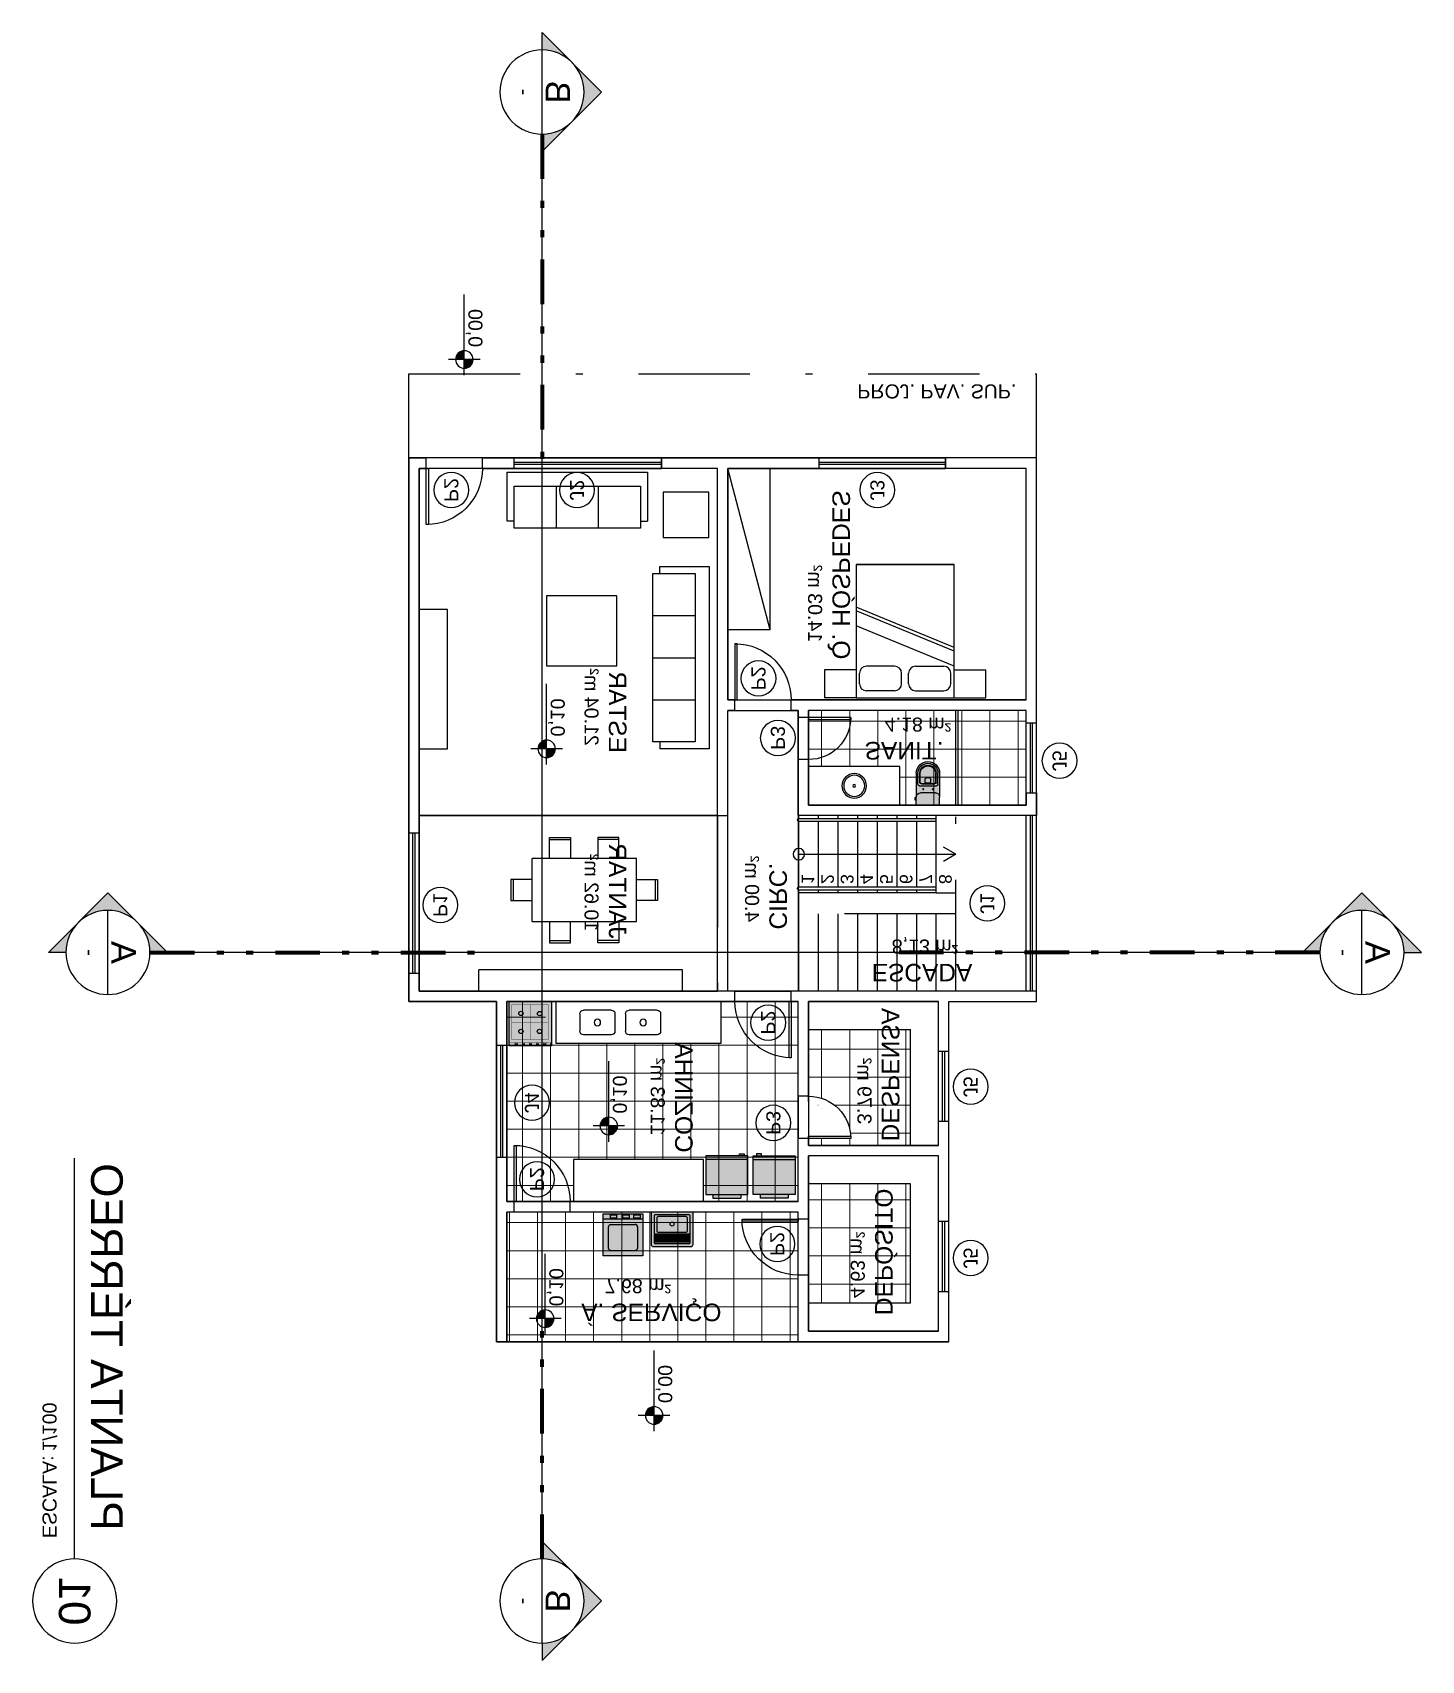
# Model space of a CAD drawing. Header units: metres. Extents: x 47642 to 47999, y 23306 to 23541.
# Drawn here: x 47932.85 to 47952.65, y 23412.36 to 23435.57 of the extents above; entities that cross this region are included whole.
import ezdxf
from ezdxf.enums import TextEntityAlignment as Align

# ---------------------------------------------------------------- set-up
doc = ezdxf.new("R2010")
doc.units = ezdxf.units.M
doc.header["$LTSCALE"] = 0.25
doc.linetypes.add('DASHDOT2', pattern=[12.7, 6.35, -3.175, 0, -3.175])
doc.linetypes.add('DIVIDEX2', pattern=[63.5, 25.4, -12.7, 0, -12.7, 0, -12.7])
doc.layers.add('ARQ_0', color=7, linetype='Continuous', true_color=0xff7400, plot=False)
doc.layers.add('ARQ_0_AREAS', color=7, linetype='Continuous', true_color=0x5a1694, plot=False)
for name, color, linetype in [('ARQ_ALV CT', 4, 'Continuous'), ('ARQ_ALV VS', 2, 'Continuous'), ('ARQ_ESQ CT', 30, 'Continuous'), ('ARQ_GRADIL', 2, 'Continuous'), ('ARQ_MOB 01', 1, 'Continuous'), ('ARQ_MOB 02', 2, 'Continuous'), ('ARQ_PISO 01', 1, 'Continuous'), ('ARQ_PROJ SUP', 1, 'DASHDOT2'), ('ARQ_SAN 01', 1, 'Continuous'), ('ARQ_SAN 02', 2, 'Continuous'), ('ARQ_SIMB 01', 1, 'Continuous'), ('ARQ_TXT 01', 1, 'Continuous'), ('LOUÇA', 2, 'Continuous'), ('SIMB_01', 1, 'Continuous'), ('SIMB_02', 2, 'Continuous'), ('SIMB_PREENCHIMENTO', 253, 'Continuous'), ('SIMB_TXT', 1, 'Continuous')]:
    doc.layers.add(name, color=color, linetype=linetype)
doc.layers.add('ARQ_CINZA 03', color=252, linetype='Continuous', lineweight=9)
doc.layers.add('SIMB_LCT', color=252, linetype='DIVIDEX2', lineweight=100)
doc.styles.add('Annot_1.8mm', font='arial.ttf', dxfattribs={"height": 1.8})
doc.styles.add('Annot_2.0mm', font='arial.ttf', dxfattribs={"height": 2})
doc.styles.add('Annot_2.5mm', font='arial.ttf', dxfattribs={"height": 2.5})
doc.styles.add('SIMB', font='arial.ttf')

# ---------------------------------------------------------------- blocks, each defined once
blk = doc.blocks.new('nivel_PB_A_D')
at = {"layer": 'SIMB_PREENCHIMENTO', "transparency": 33554587}
h = blk.add_hatch(color=256, dxfattribs=at)
h.dxf.hatch_style = 1
h.paths.add_polyline_path([(0, 1.25, 0.414214), (-1.25, 0), (0, 0)])
h.paths.add_polyline_path([(1.25, 0), (0, 0), (0, -1.25, 0.414214)])
at = {"layer": 'SIMB_01'}
for p, q in [((-2.25, 0), (9.25, 0)), ((0, 2.25), (0, -2.25))]:
    blk.add_line(p, q, dxfattribs=at)
blk.add_circle((0, 0), 1.25, dxfattribs=at)
at = {"layer": 'SIMB_TXT', "style": 'SIMB'}
blk.add_attdef('00,00', (1.76, 0.58), '', height=2, dxfattribs=at)
blk = doc.blocks.new('*U31')
at = {"layer": 'SIMB_PREENCHIMENTO', "transparency": 33554587}
h = blk.add_hatch(color=256, dxfattribs=at)
h.dxf.hatch_style = 1
h.paths.add_polyline_path([(0, 8.48), (-4.15, 4.33, -0.401827), (4.15, 4.33)])
h = blk.add_hatch(color=256, dxfattribs=at)
h.dxf.hatch_style = 1
h.paths.add_polyline_path([(-4.33, 4.15), (-8.48, 0), (-6, 0, -0.193399)])
h = blk.add_hatch(color=256, dxfattribs=at)
h.dxf.hatch_style = 1
h.paths.add_polyline_path([(4.33, 4.15, -0.193399), (6, 0), (8.48, 0)])
at = {"layer": 'SIMB_01'}
for p, q in [((-8.48, 0), (0, 8.48)), ((8.48, 0), (0, 8.48)), ((-6, 0), (-8.48, 0)), ((-6, 0), (6, 0)), ((6, 0), (8.48, 0))]:
    blk.add_line(p, q, dxfattribs=at)
blk.add_circle((0, 0), 6, dxfattribs=at)
at = {"layer": 'SIMB_LCT'}
blk.add_line((6, 0), (38.48, 0), dxfattribs=at)
at = {"layer": 'SIMB_TXT', "style": 'SIMB'}
for tag, height, p in [('000', 3.5, (0, 2.25)), ('999', 2, (0, -2.53))]:
    blk.add_attdef(tag, text='', height=height, dxfattribs=at).set_placement(p, align=Align.MIDDLE_CENTER)
blk = doc.blocks.new('*U30')
at = {"layer": 'SIMB_PREENCHIMENTO', "transparency": 33554587}
h = blk.add_hatch(color=256, dxfattribs=at)
h.dxf.hatch_style = 1
h.paths.add_polyline_path([(0, 8.48), (-4.15, 4.33, -0.401827), (4.15, 4.33)])
h = blk.add_hatch(color=256, dxfattribs=at)
h.dxf.hatch_style = 1
h.paths.add_polyline_path([(-4.33, 4.15), (-8.48, 0), (-6, 0, -0.193399)])
h = blk.add_hatch(color=256, dxfattribs=at)
h.dxf.hatch_style = 1
h.paths.add_polyline_path([(4.33, 4.15, -0.193399), (6, 0), (8.48, 0)])
at = {"layer": 'SIMB_01'}
for p, q in [((-8.48, 0), (0, 8.48)), ((8.48, 0), (0, 8.48)), ((-6, 0), (-8.48, 0)), ((-6, 0), (6, 0)), ((6, 0), (8.48, 0))]:
    blk.add_line(p, q, dxfattribs=at)
blk.add_circle((0, 0), 6, dxfattribs=at)
at = {"layer": 'SIMB_LCT'}
blk.add_line((-6, 0), (-54.25, 0), dxfattribs=at)
at = {"layer": 'SIMB_TXT', "style": 'SIMB'}
for tag, height, p in [('000', 3.5, (0, 2.25)), ('999', 2, (0, -2.53))]:
    blk.add_attdef(tag, text='', height=height, dxfattribs=at).set_placement(p, align=Align.MIDDLE_CENTER)
blk = doc.blocks.new('*U70')
at = {"layer": 'SIMB_PREENCHIMENTO', "transparency": 33554587}
h = blk.add_hatch(color=256, dxfattribs=at)
h.dxf.hatch_style = 1
h.paths.add_polyline_path([(0, 8.48), (-4.15, 4.33, -0.401827), (4.15, 4.33)])
h = blk.add_hatch(color=256, dxfattribs=at)
h.dxf.hatch_style = 1
h.paths.add_polyline_path([(-4.33, 4.15), (-8.48, 0), (-6, 0, -0.193399)])
h = blk.add_hatch(color=256, dxfattribs=at)
h.dxf.hatch_style = 1
h.paths.add_polyline_path([(4.33, 4.15, -0.193399), (6, 0), (8.48, 0)])
at = {"layer": 'SIMB_01'}
for p, q in [((-8.48, 0), (0, 8.48)), ((8.48, 0), (0, 8.48)), ((0, -6), (0, 6)), ((-6, 0), (-8.48, 0)), ((6, 0), (8.48, 0))]:
    blk.add_line(p, q, dxfattribs=at)
blk.add_circle((0, 0), 6, dxfattribs=at)
at = {"layer": 'SIMB_LCT'}
blk.add_line((6, 0), (69.06, 0), dxfattribs=at)
at = {"layer": 'SIMB_TXT', "style": 'SIMB'}
for tag, height, p in [('000', 3.5, (-2.25, 0)), ('999', 2, (2.53, 0))]:
    blk.add_attdef(tag, text='', height=height, rotation=90, dxfattribs=at).set_placement(p, align=Align.MIDDLE_CENTER)
blk = doc.blocks.new('*U71')
at = {"layer": 'SIMB_PREENCHIMENTO', "transparency": 33554587}
h = blk.add_hatch(color=256, dxfattribs=at)
h.dxf.hatch_style = 1
h.paths.add_polyline_path([(0, 8.48), (-4.15, 4.33, -0.401827), (4.15, 4.33)])
h = blk.add_hatch(color=256, dxfattribs=at)
h.dxf.hatch_style = 1
h.paths.add_polyline_path([(-4.33, 4.15), (-8.48, 0), (-6, 0, -0.193399)])
h = blk.add_hatch(color=256, dxfattribs=at)
h.dxf.hatch_style = 1
h.paths.add_polyline_path([(4.33, 4.15, -0.193399), (6, 0), (8.48, 0)])
at = {"layer": 'SIMB_01'}
for p, q in [((-8.48, 0), (0, 8.48)), ((8.48, 0), (0, 8.48)), ((0, -6), (0, 6)), ((-6, 0), (-8.48, 0)), ((6, 0), (8.48, 0))]:
    blk.add_line(p, q, dxfattribs=at)
blk.add_circle((0, 0), 6, dxfattribs=at)
at = {"layer": 'SIMB_LCT'}
blk.add_line((-6, 0), (-54.48, 0), dxfattribs=at)
at = {"layer": 'SIMB_TXT', "style": 'SIMB'}
for tag, height, p in [('000', 3.5, (-2.25, 0)), ('999', 2, (2.53, 0))]:
    blk.add_attdef(tag, text='', height=height, rotation=90, dxfattribs=at).set_placement(p, align=Align.MIDDLE_CENTER)
blk = doc.blocks.new('VASO_BELL')
at = {"true_color": 0xffffff}
h = blk.add_hatch(color=7, dxfattribs=at)
h.dxf.hatch_style = 1
edge = h.paths.add_edge_path()
edge.add_line((0, 0), (0.37, 0))
edge.add_line((0.37, 0), (0.37, -0.126))
edge.add_line((0.37, -0.126), (0.37, -0.505))
edge.add_arc((0.185, -0.505), 0.185, 180, 360, ccw=False)
edge.add_line((0, -0.505), (0, -0.126))
edge.add_line((0, -0.126), (0, 0))
h = blk.add_hatch(color=7, dxfattribs=at)
h.dxf.hatch_style = 1
h.paths.add_polyline_path([(-0.007, -0.086), (-0.022, -0.086), (-0.022, -0.121), (-0.007, -0.121)])
h = blk.add_hatch(color=7, dxfattribs=at)
h.dxf.hatch_style = 1
h.paths.add_polyline_path([(0, -0.089), (-0.007, -0.089), (-0.007, -0.117), (0, -0.117)])
at = {"layer": 'ARQ_SAN 01'}
for p, q in [((0.056, -0.361), (0.056, -0.505)), ((0.062, -0.361), (0.062, -0.505)), ((0.082, -0.336), (0.288, -0.336)), ((0.082, -0.342), (0.288, -0.342)), ((0.141, -0.353), (0.141, -0.406)), ((0.229, -0.353), (0.229, -0.406)), ((0.308, -0.361), (0.308, -0.505)), ((0.314, -0.361), (0.314, -0.505))]:
    blk.add_line(p, q, dxfattribs=at)
for centre in [(0.11, -0.255), (0.26, -0.255)]:
    blk.add_circle(centre, 0.0075, dxfattribs=at)
for centre, radius, start, end in [((0.185, -0.505), 0.129, 179.7773, 0.2227), ((0.082, -0.361), 0.025, 90, 180), ((0.082, -0.361), 0.019, 90, 180), ((0.185, -0.499), 0.123, 182.6006, 357.3994), ((0.191, -0.592), 0.244, 91.4264, 101.8331), ((0.168, -0.406), 0.027, 180, 229.1678), ((0.185, -0.386), 0.053, 229.1678, 310.8322), ((0.179, -0.592), 0.244, 78.1669, 88.5736), ((0.202, -0.406), 0.027, 310.8322, 0), ((0.288, -0.361), 0.025, 0, 90), ((0.288, -0.361), 0.019, 0, 90)]:
    blk.add_arc(centre, radius, start, end, dxfattribs=at)
at = {"layer": 'ARQ_SAN 02'}
for p, q in [((0, 0), (0, -0.126)), ((0, 0), (0.37, 0)), ((0.37, 0), (0.37, -0.126)), ((-0.022, -0.086), (-0.007, -0.086)), ((-0.022, -0.121), (-0.022, -0.086)), ((-0.022, -0.121), (-0.007, -0.121)), ((-0.007, -0.121), (-0.007, -0.086)), ((0, -0.089), (-0.007, -0.089)), ((0, -0.117), (-0.007, -0.117)), ((0, -0.505), (0, -0.126)), ((0.301, -0.195), (0.069, -0.195)), ((0.37, -0.505), (0.37, -0.126)), ((0.026, -0.331), (0.026, -0.505)), ((0.051, -0.306), (0.319, -0.306)), ((0.344, -0.331), (0.344, -0.505))]:
    blk.add_line(p, q, dxfattribs=at)
for centre, radius, start, end in [((0.069, -0.126), 0.069, 180, 270), ((0.301, -0.126), 0.069, 270, 0), ((0.185, -0.505), 0.185, 180, 0), ((0.051, -0.331), 0.025, 90, 180), ((0.185, -0.505), 0.159, 180, 0), ((0.319, -0.331), 0.025, 0, 90)]:
    blk.add_arc(centre, radius, start, end, dxfattribs=at)
blk = doc.blocks.new('*U19')
at = {"layer": 'SIMB_02'}
blk.add_line((6, 0), (63.13, 0), dxfattribs=at)
blk.add_circle((0, 0), 6, dxfattribs=at)
at = {"layer": 'SIMB_TXT', "style": 'SIMB'}
blk.add_text('ESCALA:', height=2, dxfattribs=at).set_placement((8.94, -4.58))
blk.add_attdef('TITULO_DO_DESENHO', text='', height=4.5, dxfattribs=at).set_placement((10.02, 1), align=Align.BOTTOM_LEFT)
blk.add_attdef('NUM', text='', height=4.5, dxfattribs=at).set_placement((0, 0), align=Align.MIDDLE_CENTER)
blk.add_attdef('ESCALA', (21.3, -4.58), '', height=2, dxfattribs=at)
blk = doc.blocks.new('GEL60')
at = {"true_color": 0xffffff}
h = blk.add_hatch(color=7, dxfattribs=at)
h.dxf.hatch_style = 1
h.paths.add_polyline_path([(0.6, 0.55), (0.55, 0.55), (0.55, 0.58), (0.48, 0.58), (0.48, 0.55), (0, 0.55), (0, 0), (0.1, 0), (0.1, -0.05), (0.5, -0.05), (0.5, 0), (0.6, 0)])
at = {"layer": 'ARQ_MOB 02'}
for p, q in [((0, 0.55), (0, 0)), ((0.6, 0.55), (0, 0.55)), ((0.6, 0.5), (0, 0.5)), ((0.6, 0), (0.6, 0.55)), ((0, 0), (0.6, 0)), ((0.1, 0), (0.1, -0.05)), ((0.5, 0), (0.5, -0.05)), ((0.1, -0.05), (0.5, -0.05))]:
    blk.add_line(p, q, dxfattribs=at)
blk.add_lwpolyline([(0.55, 0.55), (0.48, 0.55), (0.48, 0.58), (0.55, 0.58)], close=True, dxfattribs=at)
blk = doc.blocks.new('DUASX60')
blk.add_blockref('GEL60', (0.059, 0.071))
at = {"xscale": -1}
blk.add_blockref('GEL60', (1.335, 0.071), dxfattribs=at)
blk = doc.blocks.new('M6')
for p, q in [((-1.2375, 0), (-1.2375, 0.3)), ((-1.2375, 0.3), (-0.9375, 0.3)), ((-1.2375, 0.27), (-0.9375, 0.27)), ((-0.9375, 0.3), (-0.9375, 0)), ((-0.55, 0.3), (-0.55, 0)), ((-0.25, 0.3), (-0.55, 0.3)), ((-0.25, 0.27), (-0.55, 0.27)), ((-0.25, 0), (-0.25, 0.3)), ((0, 0), (-1.4875, 0)), ((-1.4875, -0.9), (-1.4875, 0)), ((0, -0.9), (0, 0)), ((-1.4875, -0.3), (-1.7875, -0.3)), ((-1.7875, -0.3), (-1.7875, -0.6)), ((-1.7575, -0.3), (-1.7575, -0.6)), ((0, -0.3), (0.3, -0.3)), ((0.27, -0.3), (0.27, -0.6)), ((0.3, -0.3), (0.3, -0.6)), ((-1.7875, -0.6), (-1.4875, -0.6)), ((0.3, -0.6), (0, -0.6)), ((-1.4875, -0.9), (0, -0.9)), ((-1.2375, -0.9), (-1.2375, -1.2)), ((-0.9375, -1.2), (-0.9375, -0.9)), ((-0.55, -1.2), (-0.55, -0.9)), ((-0.25, -0.9), (-0.25, -1.2)), ((-1.2375, -1.17), (-0.9375, -1.17)), ((-1.2375, -1.2), (-0.9375, -1.2)), ((-0.25, -1.17), (-0.55, -1.17)), ((-0.25, -1.2), (-0.55, -1.2))]:
    blk.add_line(p, q)
blk = doc.blocks.new('PIA')
at = {"layer": 'ARQ_MOB 01'}
for p, q in [((-0.05, 0.25), (-0.3, 0.25)), ((-0.35, 0.2), (-0.35, -0.2)), ((0, 0.2), (0, -0.2)), ((-0.05, -0.25), (-0.3, -0.25))]:
    blk.add_line(p, q, dxfattribs=at)
blk.add_circle((-0.175, 0), 0.0461, dxfattribs=at)
for centre, start, end in [((-0.3, 0.2), 90, 180), ((-0.05, 0.2), 0, 90), ((-0.3, -0.2), 180, 270), ((-0.05, -0.2), 270, 0)]:
    blk.add_arc(centre, 0.05, start, end, dxfattribs=at)
blk = doc.blocks.new('fogão_01')
at = {"true_color": 0xffffff}
h = blk.add_hatch(color=7, dxfattribs=at)
h.dxf.hatch_style = 1
h.paths.add_polyline_path([(0, -0.3), (-0.632, -0.3), (-0.632, 0.3), (0, 0.3)])
blk.add_lwpolyline([(0, -0.3), (-0.632, -0.3), (-0.632, 0.3), (0, 0.3)], close=True)
for points, const_width in [([(-0.585, -0.3), (-0.585, 0.3)], 0.005), ([(-0.542, 0.261), (-0.041, 0.261), (-0.041, -0.257), (-0.54, -0.257), (-0.54, 0.261)], 0.0045), ([(-0.3, 0.261), (-0.3, -0.257)], 0.0045), ([(-0.585, 0.218), (-0.615, 0.218), (-0.615, 0.176), (-0.585, 0.176)], 0.005), ([(-0.585, 0.118), (-0.615, 0.118), (-0.615, 0.076), (-0.585, 0.076)], 0.005), ([(-0.585, 0.018), (-0.615, 0.018), (-0.615, -0.024), (-0.585, -0.024)], 0.005), ([(-0.54, 0.002), (-0.044, 0.002)], 0.0045), ([(-0.439, 0.146), (-0.453, 0.161)], 0.0045), ([(-0.438, 0.12), (-0.453, 0.105)], 0.0045), ([(-0.412, 0.147), (-0.397, 0.161)], 0.0045), ([(-0.412, 0.12), (-0.397, 0.105)], 0.0045), ([(-0.183, 0.146), (-0.197, 0.161)], 0.0045), ([(-0.182, 0.12), (-0.197, 0.105)], 0.0045), ([(-0.156, 0.147), (-0.141, 0.161)], 0.0045), ([(-0.155, 0.12), (-0.141, 0.105)], 0.0045), ([(-0.585, -0.082), (-0.615, -0.082), (-0.615, -0.124), (-0.585, -0.124)], 0.005), ([(-0.585, -0.182), (-0.615, -0.182), (-0.615, -0.224), (-0.585, -0.224)], 0.005), ([(-0.439, -0.118), (-0.453, -0.104)], 0.0045), ([(-0.438, -0.145), (-0.453, -0.16)], 0.0045), ([(-0.412, -0.118), (-0.397, -0.103)], 0.0045), ([(-0.412, -0.145), (-0.397, -0.159)], 0.0045), ([(-0.185, -0.121), (-0.2, -0.106)], 0.0045), ([(-0.185, -0.148), (-0.199, -0.162)], 0.0045), ([(-0.158, -0.121), (-0.144, -0.106)], 0.0045), ([(-0.158, -0.147), (-0.144, -0.162)], 0.0045)]:
    blk.add_lwpolyline(points, dxfattribs=dict(const_width=const_width))
for points in [[(-0.603, 0.215), (-0.603, 0.176)], [(-0.603, 0.115), (-0.603, 0.076)], [(-0.603, 0.015), (-0.603, -0.024)], [(-0.603, -0.085), (-0.603, -0.124)], [(-0.603, -0.185), (-0.603, -0.224)]]:
    blk.add_lwpolyline(points)
for centre in [(-0.425, 0.133), (-0.169, 0.133), (-0.425, -0.131), (-0.172, -0.134)]:
    blk.add_circle(centre, 0.0314)
blk = doc.blocks.new('S3')
at = {"ltscale": 0.1}
for p, q in [((0, 0), (-2, 0)), ((0, -0.7), (0, 0)), ((-2, 0), (-2, -0.7)), ((-0.1, -0.2), (-1.9, -0.2)), ((-1.9, -0.2), (-1.9, -0.8)), ((-1.3, -0.8), (-1.3, -0.2)), ((-0.7, -0.8), (-0.7, -0.2)), ((-0.1, -0.8), (-0.1, -0.2)), ((-1.9, -0.7), (-2, -0.7)), ((-1.9, -0.8), (-0.1, -0.8)), ((-0.1, -0.7), (0, -0.7))]:
    blk.add_line(p, q, dxfattribs=at)
blk = doc.blocks.new('S4')
at = {"ltscale": 0.1}
for p, q in [((0, 0), (-2.6, 0)), ((0, -0.7), (0, 0)), ((-2.6, 0), (-2.6, -0.7)), ((-0.1, -0.2), (-2.5, -0.2)), ((-2.5, -0.2), (-2.5, -0.8)), ((-1.9, -0.8), (-1.9, -0.2)), ((-1.3, -0.8), (-1.3, -0.2)), ((-0.7, -0.8), (-0.7, -0.2)), ((-0.1, -0.8), (-0.1, -0.2)), ((-2.5, -0.7), (-2.6, -0.7)), ((-2.5, -0.8), (-0.1, -0.8)), ((-0.1, -0.7), (0, -0.7))]:
    blk.add_line(p, q, dxfattribs=at)
blk = doc.blocks.new('maq. lavar_02')
at = {"true_color": 0xffffff}
h = blk.add_hatch(color=7, dxfattribs=at)
h.dxf.hatch_style = 1
h.paths.add_polyline_path([(0.75, 0), (0, 0), (0, 0.8), (0.75, 0.8)])
for points in [[(0.75, 0), (0, 0), (0, 0.8), (0.75, 0.8), (0.75, 0)], [(0, 0.1), (0.75, 0.1)]]:
    blk.add_lwpolyline(points)
blk.add_lwpolyline([(0.1, 0.245), (0.1, 0.65, -0.414214), (0.15, 0.7), (0.6, 0.7, -0.414214), (0.65, 0.65), (0.65, 0.25, -0.414214), (0.6, 0.2), (0.147, 0.2)], format="xyb")
for points in [[(0.052, 0.02), (0.052, 0.078), (0.167, 0.078), (0.167, 0.02)], [(0.26, 0.02), (0.26, 0.078), (0.376, 0.078), (0.376, 0.02)], [(0.5, 0.02), (0.5, 0.078), (0.615, 0.078), (0.615, 0.02)]]:
    blk.add_lwpolyline(points, close=True)
blk.add_arc((0.15, 0.25), 0.05, 173.8325, 273.1265)
blk = doc.blocks.new('tanque_05')
at = {"true_color": 0xffffff}
h = blk.add_hatch(color=7, dxfattribs=at)
h.dxf.hatch_style = 1
edge = h.paths.add_edge_path()
edge.add_line((-0.269, -0.492), (0.269, -0.492))
edge.add_arc((0.269, -0.461), 0.0304, 270, 360)
edge.add_line((0.299, -0.461), (0.299, -0.01))
edge.add_arc((0.289, -0.01), 0.0101, 0, 90)
edge.add_line((0.289, 0), (-0.289, 0))
edge.add_arc((-0.289, -0.01), 0.0101, 90, 180)
edge.add_line((-0.299, -0.01), (-0.299, -0.461))
edge.add_arc((-0.269, -0.461), 0.0304, 180, 270)
for p, q in [((-0.258, -0.325), (0.258, -0.325)), ((0.258, -0.331), (-0.258, -0.331)), ((-0.258, -0.345), (0.258, -0.345)), ((0.258, -0.351), (-0.258, -0.351)), ((-0.258, -0.365), (0.258, -0.365)), ((0.258, -0.372), (-0.258, -0.372)), ((-0.258, -0.386), (0.258, -0.386)), ((0.258, -0.392), (-0.258, -0.392)), ((-0.258, -0.406), (0.258, -0.406)), ((0.258, -0.412), (-0.258, -0.412)), ((-0.258, -0.426), (0.258, -0.426)), ((-0.251, -0.447), (0.251, -0.447))]:
    blk.add_line(p, q)
for points in [[(-0.269, -0.492), (0.269, -0.492, 0.414214), (0.299, -0.461), (0.299, -0.01, 0.414214), (0.289, 0), (-0.289, 0, 0.414214), (-0.299, -0.01), (-0.299, -0.461, 0.414214)], [(-0.198, -0.289), (0.198, -0.289, 0.414214), (0.218, -0.269), (0.218, -0.086, 0.414214), (0.198, -0.066), (-0.198, -0.066, 0.414214), (-0.218, -0.086), (-0.218, -0.269, 0.414214)]]:
    blk.add_lwpolyline(points, format="xyb", close=True)
for points in [[(0.258, -0.281), (0.258, -0.061, 0.414214), (0.238, -0.041), (-0.238, -0.041, 0.414214), (-0.258, -0.061), (-0.258, -0.281)], [(-0.258, -0.282), (-0.258, -0.301, 0.414214), (-0.248, -0.311), (-0.236, -0.311), (0.234, -0.311), (0.248, -0.311, 0.414214), (0.258, -0.301), (0.258, -0.282)], [(-0.258, -0.309), (-0.258, -0.431, 0.414214), (-0.238, -0.451), (0.238, -0.451, 0.414214), (0.258, -0.431), (0.258, -0.309, 0.414214)]]:
    blk.add_lwpolyline(points, format="xyb")
blk.add_lwpolyline([(0.258, -0.432), (-0.258, -0.432)])
blk.add_circle((0, -0.172), 0.0284)
blk = doc.blocks.new('*U22')
at = {"layer": 'SIMB_02'}
blk.add_circle((0, 0), 2.5, dxfattribs=at)
at = {"layer": 'SIMB_TXT', "style": 'SIMB'}
blk.add_attdef('CDESQ', text='', height=2, dxfattribs=at).set_placement((0, 0), align=Align.MIDDLE_CENTER)
blk = doc.blocks.new('CAMA 180')
at = {"layer": 'ARQ_MOB 01'}
for p, q in [((0.4, 1.15), (0, 1.15)), ((0, 0.7), (0, 1.15)), ((0.4, 0.7), (0.4, 1.15)), ((1.9, 0.7), (0, 0.7)), ((0, 0.7), (0, -0.7)), ((0.452, -0.7), (1.026, 0.7)), ((0.665, -0.7), (1.239, 0.7)), ((0.718, -0.7), (1.292, 0.7)), ((1.9, -0.7), (1.9, 0.7)), ((1.9, 0.7), (1.9, -0.7)), ((0.1, 0.15), (0.1, 0.55)), ((0.2, 0.65), (0.35, 0.65)), ((0.45, 0.15), (0.45, 0.55)), ((0.2, 0.05), (0.35, 0.05)), ((0.1, -0.15), (0.1, -0.55)), ((0.2, -0.05), (0.35, -0.05)), ((0.45, -0.15), (0.45, -0.55)), ((0.2, -0.65), (0.35, -0.65)), ((0, -0.7), (1.9, -0.7)), ((0, -0.7), (0, -1.15)), ((0.4, -0.7), (0.4, -1.15)), ((0, -1.15), (0.4, -1.15))]:
    blk.add_line(p, q, dxfattribs=at)
for centre, start, end in [((0.2, 0.55), 90, 180), ((0.35, 0.55), 0, 90), ((0.2, 0.15), 180, 270), ((0.35, 0.15), 270, 0), ((0.2, -0.15), 90, 180), ((0.35, -0.15), 0, 90), ((0.2, -0.55), 180, 270), ((0.35, -0.55), 270, 0)]:
    blk.add_arc(centre, 0.1, start, end, dxfattribs=at)
blk = doc.blocks.new('PAV_TER')
at = {"layer": 'ARQ_CINZA 03'}
h = blk.add_hatch(dxfattribs=at)
h.set_pattern_fill('_USER', color=256, scale=0.4, angle=270, double=1, pattern_type=0)
h.set_pattern_definition([(270, (4.15, 5.7), (0.4, -2e-16), []), (0, (4.15, 5.7), (0, 0.4), [])])
h.paths.add_polyline_path([(4.15, 8.8), (2.8, 8.8), (2.8, 7), (3.35, 7), (3.35, 5.7), (4.15, 5.7)])
h = blk.add_hatch(dxfattribs=at)
h.set_pattern_fill('_USER', color=256, scale=0.4, angle=270, double=1, pattern_type=0)
h.set_pattern_definition([(270, (-2.275, 5.7), (0.4, -7e-17), []), (0, (-2.275, 5.7), (0, 0.4), [])])
h.paths.add_polyline_path([(-2.6, 7.15), (-4.3, 7.15), (-4.3, 5.7), (-2.6, 5.7)])
h = blk.add_hatch(dxfattribs=at)
h.set_pattern_fill('_USER', color=256, scale=0.4, angle=270, double=1, pattern_type=0)
h.set_pattern_definition([(270, (-2.125, 5.7), (0.4, -7e-17), []), (0, (-2.125, 5.7), (0, 0.4), [])])
edge = h.paths.add_edge_path()
edge.add_line((-0.4, 7.15), (-2.05, 7.15))
edge.add_line((-2.05, 7.15), (-2.05, 5.7))
edge.add_line((-2.05, 5.7), (-1.95, 5.7))
edge.add_line((-1.95, 5.7), (-1.95, 6.3))
edge.add_line((-1.95, 6.3), (-1.92, 6.3))
edge.add_arc((-1.951, 5.699), 0.601, 0.0552, 87.0072, ccw=False)
edge.add_line((-1.35, 5.7), (-0.4, 5.7))
edge.add_line((-0.4, 5.7), (-0.4, 7.15))
h = blk.add_hatch(dxfattribs=at)
h.set_pattern_fill('_USER', color=256, scale=0.4, angle=270, double=1, pattern_type=0)
h.set_pattern_definition([(270, (-3, 1.25), (0.4, -7e-17), []), (0, (-3, 1.25), (0, 0.4), [])])
h.paths.add_polyline_path([(-4.85, 5.55), (-3, 5.55), (-3, 1.4), (-4.85, 1.4)])
h = blk.add_hatch(dxfattribs=at)
h.set_pattern_fill('_USER', color=256, scale=0.4, angle=270, double=1, pattern_type=0)
h.set_pattern_definition([(270, (-47830.46883, -23420.96282), (0.4, -7e-17), []), (0, (-47830.46883, -23420.96282), (0, 0.4), [])])
h.paths.add_polyline_path([(-0.6, 4.45), (0, 4.45), (0, 5.55), (-2.85, 5.55), (-2.85, 4.2), (-2.25, 4.2), (-2.25, 2.35), (-2.85, 2.35), (-2.85, 1.4), (0, 1.4), (0, 1.95), (-0.6, 1.95)])
at = {"layer": 'ARQ_0'}
for p, q in [((0.7, 12.739), (0.7, -3.44)), ((-7.696, 1.9), (12.116, 1.9))]:
    blk.add_line(p, q, dxfattribs=at)
at = {"layer": 'ARQ_0_AREAS'}
for points in [[(-4.85, 7.7), (0, 7.7), (0, 8.95), (7.75, 8.95), (7.75, 0), (0, 0), (0, 1.25), (-4.85, 1.25)], [(2.8, 8.8), (4.15, 8.8), (4.15, 5.7), (2.8, 5.7)], [(4.3, 8.8), (7.6, 8.8), (7.6, 4.55), (4.3, 4.55)], [(-4.7, 7.55), (-2.2, 7.55), (-2.2, 5.7), (-4.7, 5.7)], [(-2.05, 7.55), (0, 7.55), (0, 5.7), (-2.05, 5.7)], [(-2.05, 7.55), (0, 7.55), (0, 5.7), (-2.05, 5.7)], [(-4.85, 5.55), (-3, 5.55), (-3, 1.4), (-4.85, 1.4)], [(-2.85, 5.55), (0, 5.55), (0, 1.4), (-2.85, 1.4)], [(-2.85, 5.55), (0, 5.55), (0, 1.4), (-2.85, 1.4)], [(0.15, 4.55), (4.15, 4.55), (4.15, 5.55), (0.15, 5.55)], [(0.15, 4.4), (2.65, 4.4), (2.65, 0.15), (0.15, 0.15)], [(2.65, 4.4), (7.6, 4.4), (7.6, 0.15), (2.65, 0.15)]]:
    blk.add_lwpolyline(points, close=True, dxfattribs=at)
at = {"layer": 'ARQ_ALV CT'}
for p, q in [((0, 7.7), (0, 8.95)), ((0, 8.95), (0.15, 8.95)), ((0.15, 8.95), (0.15, 5.45)), ((2.975, 8.95), (2.65, 8.95)), ((2.65, 8.95), (2.65, 5.55)), ((2.975, 8.95), (3.975, 8.95)), ((3.975, 8.95), (7.75, 8.95)), ((7.75, 8.95), (7.75, 7.65)), ((2.975, 8.8), (2.8, 8.8)), ((2.8, 8.8), (2.8, 5.7)), ((2.975, 8.8), (3.975, 8.8)), ((3.975, 8.8), (4.15, 8.8)), ((4.15, 8.8), (4.15, 5.7)), ((4.3, 8.8), (4.3, 5.45)), ((4.3, 8.8), (7.6, 8.8)), ((7.6, 8.8), (7.6, 7.65)), ((-4.85, 7.7), (-4.85, 5.55)), ((-4.85, 7.7), (-4.137, 7.7)), ((-4.137, 7.7), (-3.137, 7.7)), ((-3.137, 7.7), (-1.712, 7.7)), ((-1.712, 7.7), (-0.712, 7.7)), ((-0.712, 7.7), (0, 7.7)), ((-4.7, 7.55), (-4.7, 5.7)), ((-4.7, 7.55), (-4.137, 7.55)), ((-4.137, 7.55), (-3.137, 7.55)), ((-3.137, 7.55), (-2.2, 7.55)), ((-2.2, 7.55), (-2.2, 5.7)), ((-2.05, 7.55), (-2.05, 5.7)), ((-1.975, 7.55), (-1.712, 7.55)), ((-1.712, 7.55), (-0.712, 7.55)), ((-0.712, 7.55), (0, 7.55)), ((0, 5.7), (0, 7.55)), ((7.75, 7.65), (7.6, 7.65)), ((7.6, 7.65), (7.75, 7.65)), ((7.6, 5.85), (7.75, 5.85)), ((7.6, 4.55), (7.6, 5.85)), ((7.75, 3.6), (7.75, 5.85)), ((-4.7, 5.7), (-3.9, 5.7)), ((-3.9, 5.7), (-3.9, 5.55)), ((-3.1, 5.7), (-3.1, 5.55)), ((-3.1, 5.7), (-2.2, 5.7)), ((-2.05, 5.7), (-1.95, 5.7)), ((-1.95, 5.7), (-1.95, 5.55)), ((-1.425, 5.7), (0, 5.7)), ((-1.35, 5.7), (-1.35, 5.55)), ((2.8, 5.7), (3.45, 5.7)), ((3.45, 5.7), (3.45, 5.55)), ((3.45, 5.7), (3.45, 5.55)), ((4.05, 5.7), (4.05, 5.55)), ((4.05, 5.7), (4.05, 5.55)), ((4.05, 5.7), (4.15, 5.7)), ((-4.85, 5.55), (-3.9, 5.55)), ((-3.1, 5.55), (-3, 5.55)), ((-3, 5.55), (-3, 2.3)), ((-2.85, 5.55), (-2.85, 2.3)), ((-2.85, 5.55), (-1.95, 5.55)), ((-1.425, 5.55), (0, 5.55)), ((0, 5.45), (0, 5.55)), ((0, 5.45), (0.15, 5.45)), ((2.65, 5.55), (2.8, 5.55)), ((2.8, 5.55), (3.45, 5.55)), ((4.05, 5.55), (4.15, 5.55)), ((4.15, 5.55), (4.15, 5.45)), ((4.15, 5.45), (4.3, 5.45)), ((0, 4.65), (0.15, 4.65)), ((0, 1.4), (0, 4.65)), ((0.15, 4.65), (0.15, 0.15)), ((4.15, 4.65), (4.3, 4.65)), ((4.15, 4.65), (4.15, 4.55)), ((4.3, 4.65), (4.3, 4.55)), ((2.65, 4.4), (2.65, 4.55)), ((2.65, 4.55), (4.15, 4.55)), ((4.3, 4.55), (7.6, 4.55)), ((2.65, 4.4), (7.6, 4.4)), ((7.6, 4.4), (7.6, 3.6)), ((7.6, 3.6), (7.75, 3.6)), ((7.75, 3.6), (7.6, 3.6)), ((-3, 2.3), (-2.85, 2.3)), ((-0.6, 2.1), (0, 2.1)), ((-4.85, 1.4), (-4.85, 1.25)), ((-4.85, 1.4), (-3, 1.4)), ((-3, 1.5), (-3, 1.4)), ((-3, 1.5), (-2.85, 1.5)), ((-2.85, 1.5), (-2.85, 1.4)), ((-2.85, 1.4), (-2.225, 1.4)), ((-2.225, 1.4), (-0.625, 1.4)), ((-0.625, 1.4), (0, 1.4)), ((7.6, 1.05), (7.6, 1.5)), ((7.6, 1.5), (7.75, 1.5)), ((7.75, 1.05), (7.75, 1.5)), ((-4.85, 1.25), (-2.225, 1.25)), ((-2.225, 1.25), (-0.625, 1.25)), ((-0.625, 1.25), (0, 1.25)), ((0, 1.25), (0, 0)), ((7.6, 1.05), (7.75, 1.05)), ((7.6, 0.25), (7.75, 0.25)), ((7.6, 0.15), (7.6, 0.25)), ((7.75, 0), (7.75, 0.25)), ((0, 0), (0.4, 0)), ((0.15, 0.15), (0.4, 0.15)), ((0.4, 0.15), (0.4, 0)), ((2.4, 0.15), (2.4, 0)), ((2.4, 0.15), (7.6, 0.15)), ((2.4, 0), (7.75, 0))]:
    blk.add_line(p, q, dxfattribs=at)
at = {"layer": 'ARQ_ALV VS'}
for p, q in [((7.6, 5.85), (7.6, 7.65)), ((7.75, 5.85), (7.75, 7.65)), ((7.6, 1.5), (7.6, 3.6)), ((7.75, 1.5), (7.75, 3.6))]:
    blk.add_line(p, q, dxfattribs=at)
at = {"layer": 'ARQ_ESQ CT'}
for p, q in [((0.15, 8.89), (2.65, 8.89)), ((0.15, 8.86), (2.65, 8.86)), ((2.8, 7.83), (4.15, 7.83)), ((2.8, 7.8), (4.15, 7.8)), ((7.66, 5.85), (7.66, 7.65)), ((7.69, 5.85), (7.69, 7.65)), ((7.66, 1.5), (7.66, 3.6)), ((7.69, 1.5), (7.69, 3.6)), ((0.4, 0.09), (2.4, 0.09)), ((0.4, 0.06), (2.4, 0.06))]:
    blk.add_line(p, q, dxfattribs=at)
for points in [[(-1.95, 5.7), (-1.92, 5.7), (-1.92, 6.3), (-1.95, 6.3)], [(4.05, 5.7), (4.02, 5.7), (4.02, 6.3), (4.05, 6.3)], [(-3.1, 5.55), (-3.13, 5.55), (-3.13, 4.75), (-3.1, 4.75)], [(0, 5.45), (-0.8, 5.45), (-0.8, 5.42), (0, 5.42)], [(4.3, 4.65), (4.3, 4.68), (5.1, 4.68), (5.1, 4.65)], [(-2.85, 1.5), (-2.05, 1.5), (-2.05, 1.53), (-2.85, 1.53)], [(7.6, 0.25), (7.6, 0.28), (6.8, 0.28), (6.8, 0.25)]]:
    blk.add_lwpolyline(points, close=True, dxfattribs=at)
at = {"layer": 'ARQ_GRADIL'}
for p, q in [((1.59, 7.52), (1.59, 5.56)), ((1.63, 7.52), (1.63, 5.56)), ((2.57, 5.56), (2.57, 7.52)), ((2.61, 5.56), (2.61, 7.52))]:
    blk.add_line(p, q, dxfattribs=at)
for centre in [(1.61, 5.56), (2.59, 5.56)]:
    blk.add_arc(centre, 0.02, 180, 0, dxfattribs=at)
at = {"layer": 'ARQ_MOB 01', "linetype": 'Continuous'}
for q in [(7.6, 5.15), (5.3, 4.55), (7.6, 4.55)]:
    blk.add_line((5.3, 5.15), q, dxfattribs=at)
at = {"layer": 'ARQ_MOB 01'}
for p, q in [((0.15, 3.9), (0.45, 3.9)), ((0.45, 3.9), (0.45, 1)), ((0.15, 1), (0.45, 1))]:
    blk.add_line(p, q, dxfattribs=at)
for points in [[(6.613, 4.277), (7.263, 4.277), (7.263, 3.627), (6.613, 3.627)], [(4.785, 2.965), (5.785, 2.965), (5.785, 1.965), (4.785, 1.965)], [(3.602, 0.15), (3.602, 0.55), (5.587, 0.55), (5.587, 0.15)]]:
    blk.add_lwpolyline(points, close=True, dxfattribs=at)
at = {"layer": 'ARQ_MOB 02'}
for p, q in [((-4.3, 7.15), (-4.3, 5.7)), ((-4.3, 7.15), (-2.6, 7.15)), ((-2.6, 7.15), (-2.6, 5.7)), ((-2.05, 7.15), (-0.4, 7.15)), ((-0.4, 5.7), (-0.4, 7.15))]:
    blk.add_line(p, q, dxfattribs=at)
at = {"layer": 'ARQ_PISO 01'}
for p, q in [((0.15, 8.95), (2.65, 8.95)), ((0.15, 8.8), (2.65, 8.8)), ((1.55, 7.52), (1.55, 5.56)), ((1.55, 7.52), (2.65, 7.52)), ((1.55, 7.24), (1.59, 7.24)), ((1.63, 7.24), (2.57, 7.24)), ((2.61, 7.24), (2.65, 7.24)), ((1.55, 6.96), (1.59, 6.96)), ((1.63, 6.96), (2.57, 6.96)), ((2.61, 6.96), (2.65, 6.96)), ((1.55, 6.68), (1.59, 6.68)), ((1.63, 6.68), (2.57, 6.68)), ((2.61, 6.68), (2.65, 6.68)), ((1.55, 6.4), (1.59, 6.4)), ((1.63, 6.4), (2.57, 6.4)), ((2.61, 6.4), (2.65, 6.4)), ((1.55, 6.12), (1.59, 6.12)), ((1.63, 6.12), (2.57, 6.12)), ((2.61, 6.12), (2.65, 6.12)), ((1.55, 5.84), (1.59, 5.84)), ((1.63, 5.84), (2.57, 5.84)), ((2.61, 5.84), (2.65, 5.84)), ((-3.9, 5.7), (-3.1, 5.7)), ((-1.35, 5.7), (-1.95, 5.7)), ((3.45, 5.7), (4.05, 5.7)), ((-4.85, 5.55), (-4.85, 1.4)), ((-3.9, 5.55), (-3.1, 5.55)), ((-1.35, 5.55), (-1.95, 5.55)), ((0, 4.65), (0, 5.45)), ((0.15, 4.65), (0.15, 5.45)), ((1.55, 5.56), (1.59, 5.56)), ((1.63, 5.56), (2.57, 5.56)), ((2.61, 5.56), (2.65, 5.56)), ((3.45, 5.55), (4.05, 5.55)), ((4.15, 4.65), (4.15, 5.45)), ((4.3, 4.65), (4.3, 5.45)), ((-3, 2.3), (-3, 1.5)), ((-2.85, 2.3), (-2.85, 1.5)), ((7.6, 1.05), (7.6, 0.25)), ((7.75, 1.05), (7.75, 0.25)), ((0.4, 0.15), (2.4, 0.15)), ((0.4, 0), (2.4, 0))]:
    blk.add_line(p, q, dxfattribs=at)
for centre, start, end in [((0, 5.45), 180, 270), ((-2.85, 1.5), 0, 90)]:
    blk.add_arc(centre, 0.8, start, end, dxfattribs=at)
at = {"layer": 'ARQ_PROJ SUP'}
for p, q in [((2.975, 8.8), (2.975, 8.95)), ((2.975, 8.89), (3.975, 8.89)), ((2.975, 8.86), (3.975, 8.86)), ((3.975, 8.8), (3.975, 8.95)), ((7.75, 8.95), (8.95, 8.95)), ((8.95, 0), (8.95, 8.95)), ((-4.137, 7.7), (-4.137, 7.55)), ((-3.137, 7.7), (-3.137, 7.55)), ((-1.712, 7.7), (-1.712, 7.55)), ((-0.712, 7.7), (-0.712, 7.55)), ((0.15, 7.8), (2.65, 7.8)), ((1.25, 7.8), (1.25, 5.56)), ((1.55, 7.52), (1.55, 7.8)), ((-4.137, 7.64), (-3.137, 7.64)), ((-4.137, 7.61), (-3.137, 7.61)), ((-1.712, 7.64), (-0.712, 7.64)), ((-1.712, 7.61), (-0.712, 7.61)), ((0.15, 7.52), (1.25, 7.52)), ((0.15, 7.24), (1.25, 7.24)), ((0.15, 6.96), (1.25, 6.96)), ((0.15, 6.68), (1.25, 6.68)), ((0.15, 6.4), (1.25, 6.4)), ((0.15, 6.12), (1.25, 6.12)), ((0.15, 5.84), (1.25, 5.84)), ((0.15, 5.56), (1.55, 5.56)), ((2.65, 4.4), (0.15, 4.4)), ((2.65, 4.4), (2.65, 0.15)), ((-2.225, 1.4), (-2.225, 1.25)), ((-0.625, 1.4), (-0.625, 1.25)), ((-2.225, 1.34), (-0.625, 1.34)), ((-2.225, 1.31), (-0.625, 1.31)), ((7.75, 0), (8.95, 0))]:
    blk.add_line(p, q, dxfattribs=at)
at = {"layer": 'ARQ_SAN 02'}
for p, q in [((2.8, 7), (3.35, 7)), ((3.35, 7), (3.35, 5.7)), ((-0.6, 4.45), (-0.6, 2.1)), ((0, 4.45), (-0.6, 4.45)), ((-2.85, 4.2), (-2.25, 4.2)), ((-2.25, 4.2), (-2.25, 2.35)), ((-2.25, 2.35), (-2.85, 2.35)), ((-0.6, 2.1), (0, 2.1))]:
    blk.add_line(p, q, dxfattribs=at)
for radius in [0.175, 0.15, 0.02]:
    blk.add_circle((3.075, 6.35), radius, dxfattribs=at)
at = {"layer": 'ARQ_SIMB 01'}
for p, q in [((2.1, 7.8), (1.997, 7.62)), ((2.1, 5.56), (2.1, 7.8)), ((2.1, 7.8), (2.203, 7.62))]:
    blk.add_line(p, q, dxfattribs=at)
blk.add_circle((2.1, 5.56), 0.0819, dxfattribs=at)
for centre, radius, start, end in [((-1.95, 5.7), 0.6, 0, 90), ((4.05, 5.7), 0.6, 90, 180), ((-3.1, 5.55), 0.8, 180, 270), ((4.3, 4.65), 0.8, 0, 90), ((7.6, 0.25), 0.8, 90, 180)]:
    blk.add_arc(centre, radius, start, end, dxfattribs=at)
at = {"xscale": 0.1, "yscale": 0.1, "zscale": 0.1, "rotation": 270}
for name, p in [('*U70', (0.7, 13.587)), ('*U71', (0.7, -4.289))]:
    blk.add_blockref(name, p, dxfattribs=at).add_auto_attribs({'999': '-', '000': 'A'})
at = {"xscale": 0.1, "yscale": 0.1, "zscale": 0.1}
for name, p, values in [('*U22', (3.433, 9.276), {'CDESQ': 'J5'}), ('*U22', (1.4, 8.248), {'CDESQ': 'J1'}), ('*U22', (-3.656, 8.009), {'CDESQ': 'J5'}), ('*U22', (-1.214, 8.009), {'CDESQ': 'J5'}), ('*U22', (7.291, 6.68), {'CDESQ': 'J3'}), ('*U22', (-3.456, 5.252), {'CDESQ': 'P2'}), ('*U22', (-1.729, 5.197), {'CDESQ': 'P3'}), ('*U22', (-0.3, 5.123), {'CDESQ': 'P2'}), ('*U22', (3.758, 5.261), {'CDESQ': 'P3'}), ('*U22', (4.606, 4.985), {'CDESQ': 'P2'}), ('*U31', (-8.545, 1.9), {'999': '-', '000': 'B'}), ('*U22', (7.291, 2.398), {'CDESQ': 'J2'}), ('*U30', (12.965, 1.9), {'999': '-', '000': 'B'}), ('*U22', (-2.533, 1.828), {'CDESQ': 'P2'}), ('*U22', (-1.441, 1.755), {'CDESQ': 'J4'}), ('*U22', (1.376, 0.449), {'CDESQ': 'P1'}), ('*U22', (7.292, 0.606), {'CDESQ': 'P2'}), ('*U19', (-8.545, -4.763), {'TITULO_DO_DESENHO': 'PLANTA TÉRREO', 'NUM': '01', 'ESCALA': '1/100'})]:
    blk.add_blockref(name, p, dxfattribs=at).add_auto_attribs(values)
at = {"layer": 'ARQ_0_AREAS', "xscale": 0.1, "yscale": 0.1, "zscale": 0.1}
for p, values in [((-5.9, 3.497), {'00,00': '0,00'}), ((-1.773, 2.851), {'00,00': '0,10'}), ((-4.52, 1.945), {'00,00': '0,10'}), ((3.602, 1.965), {'00,00': '0,10'}), ((9.153, 0.791), {'00,00': '0,00'})]:
    blk.add_blockref('nivel_PB_A_D', p, dxfattribs=at).add_auto_attribs(values)
at = {"layer": 'ARQ_MOB 01', "linetype": 'Continuous', "xscale": -1, "rotation": 180}
blk.add_blockref('CAMA 180', (4.33, 7.075), dxfattribs=at)
at = {"layer": 'ARQ_MOB 01'}
blk.add_blockref('S4', (6.202, 4.28), dxfattribs=at)
at = {"layer": 'ARQ_MOB 01', "xscale": -1}
for name, p, rotation in [('tanque_05', (-3, 3.754), 270), ('M6', (2.039, 3.244), 270.0000000000001), ('fogão_01', (0, 1.732), 180)]:
    blk.add_blockref(name, p, dxfattribs=dict(at, rotation=rotation))
at = {"layer": 'ARQ_MOB 01', "xscale": -0.75, "yscale": 0.75, "zscale": 0.75, "rotation": 89.99999999999997}
blk.add_blockref('maq. lavar_02', (-3.027, 3.335), dxfattribs=at)
at = {"layer": 'ARQ_MOB 01', "rotation": 270.0000064573097}
blk.add_blockref('S3', (7.546, 1.404), dxfattribs=at)
at = {"layer": 'ARQ_MOB 02', "ltscale": 3, "xscale": -1, "rotation": 270.0000000000001}
blk.add_blockref('DUASX60', (-2.822, 4.173), dxfattribs=at)
at = {"layer": 'ARQ_SAN 01'}
for p in [(-0.123, 3.34), (-0.123, 2.689)]:
    blk.add_blockref('PIA', p, dxfattribs=at)
at = {"layer": 'LOUÇA', "xscale": 0.900000000000091, "yscale": 0.900000000000091, "zscale": 0.900000000000091, "rotation": 89.99999999999999}
blk.add_blockref('VASO_BELL', (2.8, 7.234), dxfattribs=at)
at = {"layer": 'ARQ_TXT 01', "attachment_point": 1, "rotation": 90}
for s, insert, char_height, width, style in [('PROJ. PAV. SUP.', (8.598, 6.394), 0.2, 3.02196, 'Annot_2.0mm'), ('ESCADA', (0.287, 6.597), 0.25, 2.41083, 'Annot_2.5mm'), ('8,13 m²', (0.684, 6.884), 0.2, 1.1094, 'Annot_2.0mm'), ('4.18 m²', (3.848, 6.784), 0.2, 1.1094, 'Annot_2.0mm'), ('SANIT.', (3.451, 6.497), 0.25, 2.41083, 'Annot_2.5mm'), ('\\pxi-3,l4,t4;Á. SERVIÇO', (-4.556, 2.208), 0.25, 2.27532, 'Annot_2.5mm'), ('7.68 m²', (-4.158, 2.791), 0.2, 1.1094, 'Annot_2.0mm')]:
    blk.add_mtext(s, dxfattribs=dict(at, insert=insert, char_height=char_height, width=width, style=style))
at = {"layer": 'ARQ_TXT 01', "attachment_point": 1}
for s, insert, char_height, width, style in [('8', (1.675, 7.739), 0.18, 1.02, 'Annot_1.8mm'), ('7', (1.675, 7.459), 0.18, 1.02, 'Annot_1.8mm'), ('DEPÓSITO', (-4.471, 6.897), 0.25, 2.27532, 'Annot_2.5mm'), ('DESPENSA', (-1.994, 6.993), 0.25, 2.27532, 'Annot_2.5mm'), ('6', (1.675, 7.179), 0.18, 1.02, 'Annot_1.8mm'), ('5', (1.675, 6.899), 0.18, 1.02, 'Annot_1.8mm'), ('4.63 m²', (-4.227, 6.5), 0.2, 1.1094, 'Annot_2.0mm'), ('3.79 m²', (-1.749, 6.596), 0.2, 1.1094, 'Annot_2.0mm'), ('4', (1.675, 6.619), 0.18, 1.02, 'Annot_1.8mm'), ('3', (1.675, 6.339), 0.18, 1.02, 'Annot_1.8mm'), ('Q. HÓSPEDES', (4.878, 6.289), 0.25, 2.41083, 'Annot_2.5mm'), ('2', (1.675, 6.059), 0.18, 1.02, 'Annot_1.8mm'), ('14.03 m²', (5.122, 5.892), 0.2, 1.1094, 'Annot_2.0mm'), ('1', (1.675, 5.779), 0.18, 1.02, 'Annot_1.8mm'), ('CIRC.', (1.027, 5.39), 0.25, 2.41083, 'Annot_2.5mm'), ('4.00 m²', (1.131, 4.993), 0.2, 1.1094, 'Annot_2.0mm'), ('COZINHA', (-2.153, 4.046), 0.25, 2.27532, 'Annot_2.5mm'), ('11.83 m²', (-1.908, 3.649), 0.2, 1.1094, 'Annot_2.0mm'), ('JANTAR', (0.898, 3.102), 0.25, 2.41083, 'Annot_2.5mm'), ('ESTAR', (3.542, 3.102), 0.25, 2.41083, 'Annot_2.5mm'), ('10.62 m²', (1.003, 2.705), 0.2, 1.1094, 'Annot_2.0mm'), ('21.04 m²', (3.646, 2.705), 0.2, 1.1094, 'Annot_2.0mm')]:
    blk.add_mtext(s, dxfattribs=dict(at, insert=insert, char_height=char_height, width=width, style=style))

msp = doc.modelspace()

# ---------------------------------------------------------------- block references
at = {"xscale": -1, "rotation": 270}
msp.add_blockref('PAV_TER', (47938.215, 23421.752), dxfattribs=at)

doc.saveas('drawing.dxf')
